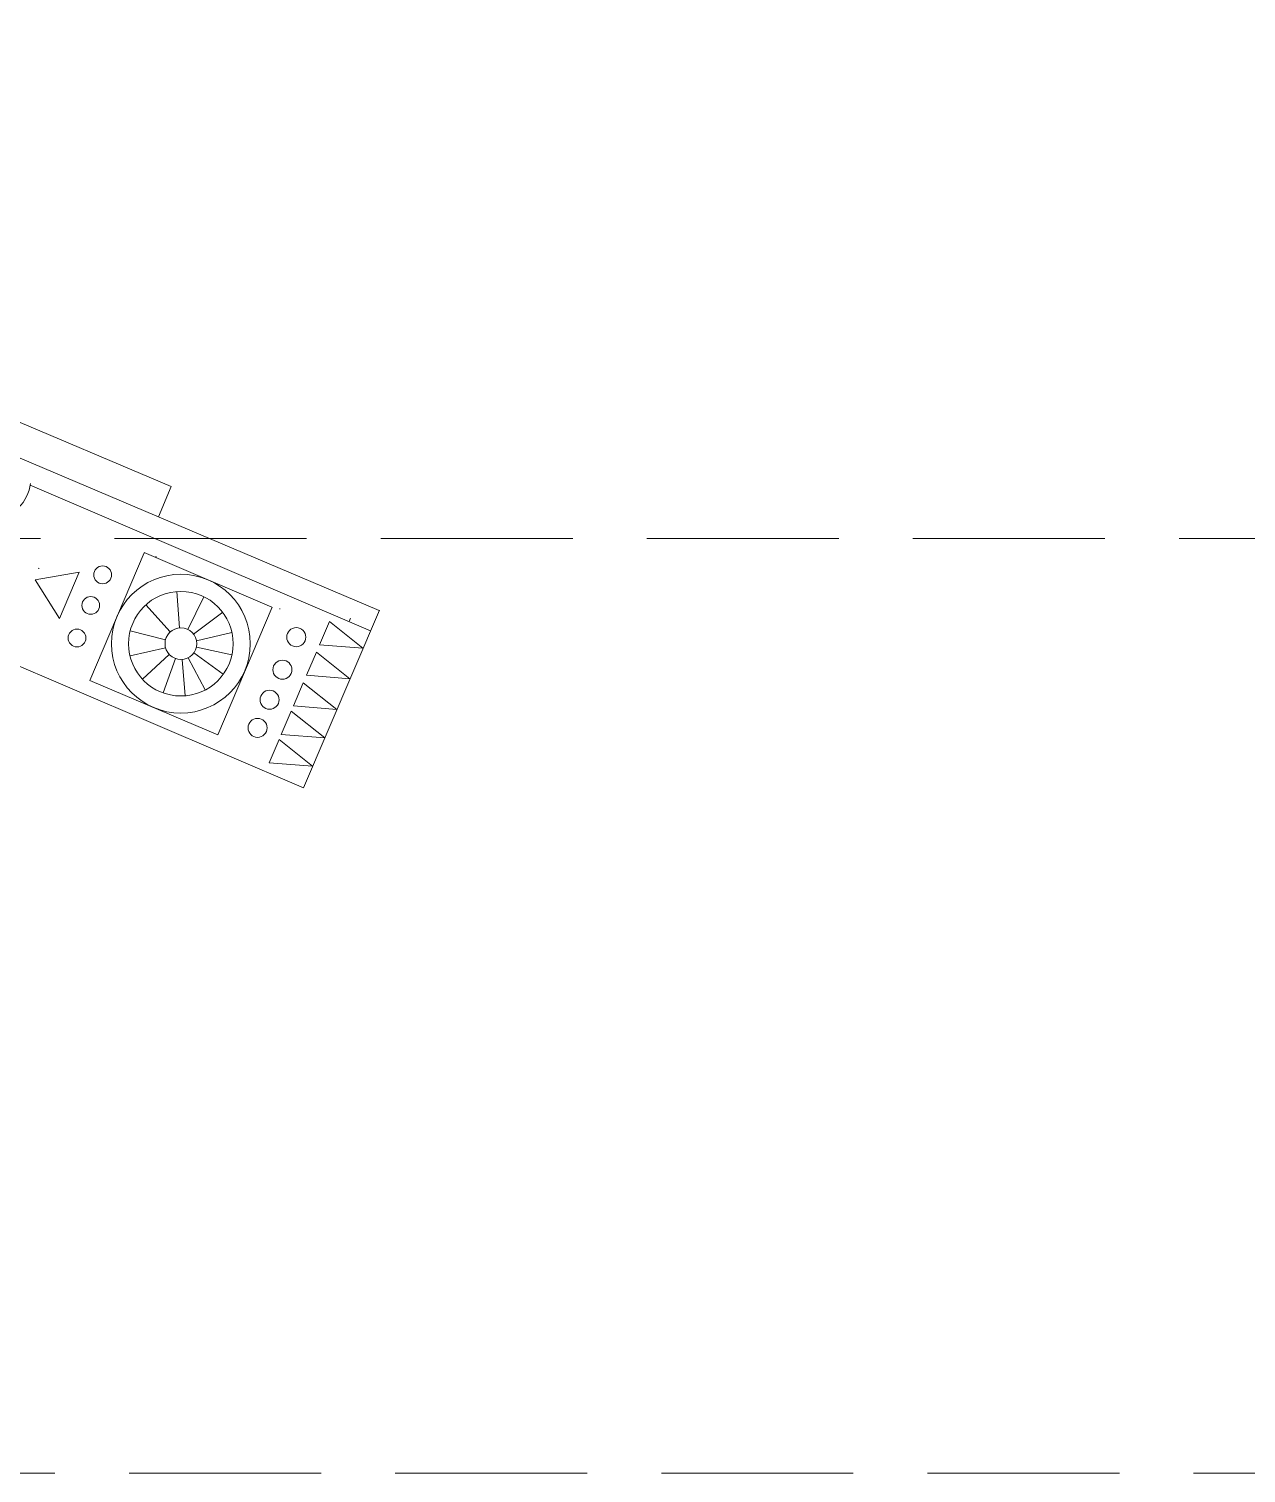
# Model space of a CAD drawing. Header units: millimetres. Extents: x 2399 to 111977, y 1313 to 59551.
# Drawn here: x 21645 to 23434, y 32909 to 35031 of the extents above; entities that cross this region are included whole.
import ezdxf

# ---------------------------------------------------------------- set-up
doc = ezdxf.new("R2010")
doc.units = ezdxf.units.MM
doc.linetypes.add('Невидимая', pattern=[391.222223, 282.222223, -109])
doc.layers.add('hatch1', color=7, linetype='Continuous', lineweight=20, true_color=0x6a6a6a)
doc.layers.add('main line', color=7, linetype='Continuous', lineweight=13)

msp = doc.modelspace()

# ---------------------------------------------------------------- linework, layer by layer
at = {"layer": 'hatch1', "color": 251, "linetype": 'Continuous', "lineweight": 20, "true_color": 0x6a6a6a}
for p, q in [((22147.4701, 34146.5162), (21646.9479, 34360.3329)), ((21814.7143, 34261.2017), (21734.7578, 34073.5786)), ((22002.2195, 34181.2954), (21814.3548, 34261.3549)), ((21719.1958, 34232.7173), (21690.0139, 34164.4057)), ((21690.0139, 34164.4057), (21654.2759, 34221.2153)), ((21862.3141, 34204.0485), (21866.6105, 34150.7003)), ((21878.7145, 34148.4101), (21902.2038, 34196.5011)), ((21816.9206, 34184.4268), (21852.8364, 34144.7463)), ((21887.1343, 34141.4491), (21929.9518, 34173.5606)), ((21922.6225, 33993.5191), (22002.579, 34181.1422)), ((22160.2815, 34176.5063), (22048.8066, 33915.5554)), ((21794.0116, 34146.3783), (21845.885, 34133.201)), ((22086.8544, 34160.1359), (22072.2643, 34125.982)), ((22086.8544, 34160.1359), (22136.2127, 34120.7917)), ((21891.3775, 34131.8626), (21943.5444, 34143.8731)), ((22136.2127, 34120.7917), (22072.2643, 34125.982)), ((21793.7999, 34109.3972), (21845.9668, 34121.4076)), ((21851.3284, 34111.6706), (21811.9508, 34075.423)), ((21860.5282, 34105.5447), (21842.2693, 34055.2347)), ((21870.3537, 34104.2212), (21874.6501, 34050.8731)), ((21879.3138, 34106.8149), (21904.1789, 34059.4206)), ((21887.3749, 34113.7992), (21930.745, 34082.438)), ((21891.2508, 34122.4445), (21943.5183, 34110.9291)), ((22067.6426, 34115.1632), (22053.0525, 34081.0092)), ((22067.6426, 34115.1632), (22117.0009, 34075.8189)), ((21734.7467, 34073.5833), (21922.6114, 33993.5238)), ((22048.4308, 34070.1904), (22033.8407, 34036.0364)), ((22048.4308, 34070.1904), (22097.7891, 34030.8461)), ((22117.0009, 34075.8189), (22053.0525, 34081.0092)), ((22030.588, 34028.4222), (22015.9978, 33994.2683)), ((22030.588, 34028.4222), (22079.9463, 33989.078)), ((22097.7891, 34030.8461), (22033.8407, 34036.0364)), ((22012.7451, 33986.654), (21998.155, 33952.5001)), ((22012.7451, 33986.654), (22062.1034, 33947.3098)), ((22079.9463, 33989.078), (22015.9978, 33994.2683)), ((22062.1034, 33947.3098), (21998.155, 33952.5001))]:
    msp.add_line(p, q, dxfattribs=at)
for centre, radius in [((21753.4751, 34228.6101), 13.0643), ((21868.4821, 34127.4608), 101.9943), ((21735.9562, 34183.7155), 13.0643), ((21868.4821, 34127.4608), 76.8357), ((21715.8193, 34135.7845), 13.0643), ((21868.4821, 34127.4608), 23.3148), ((22038.1645, 34137.0383), 13.9829), ((22017.7454, 34089.2392), 13.9829), ((21998.8885, 34045.0974), 13.9829), ((21981.2378, 34003.7788), 13.9829)]:
    msp.add_circle(centre, radius, dxfattribs=at)
at = {"layer": 'main line', "color": 7, "linetype": 'Continuous', "lineweight": 13}
for p, q in [((20268.7343, 35030.8496), (21854.4178, 34358.3494)), ((20268.7343, 34978.1207), (22160.0627, 34175.9942)), ((22147.4701, 34146.5162), (21646.9479, 34360.3329)), ((21835.4642, 34313.6588), (21854.4178, 34358.3494)), ((21654.2759, 34221.2153), (21719.1958, 34232.7173)), ((21514.5225, 34143.7949), (22048.8066, 33915.5554))]:
    msp.add_line(p, q, dxfattribs=at)
at = {"layer": 'main line', "color": 7, "linetype": 'Невидимая', "lineweight": 13}
for p, q in [((24791.7619, 34281.9201), (21421.684, 34281.9201)), ((24813.1068, 32908.7187), (21045.2827, 32908.7187))]:
    msp.add_line(p, q, dxfattribs=at)
at = {"layer": 'main line', "color": 7, "linetype": 'Continuous', "lineweight": 13, "flags": 128}
for points in [[(21831.4281, 34255.2326, 0.017938026), (21832.6178, 34255.105)], [(21831.4281, 34255.2326, 0.017938026), (21832.6178, 34255.105)], [(21831.4281, 34255.2326, 0.017938026), (21832.6178, 34255.105)], [(21831.4281, 34255.2326, 0.017938026), (21832.6178, 34255.105)], [(21831.4281, 34255.2326, 0.017938026), (21832.6178, 34255.105)], [(21831.4281, 34255.2326, 0.017938026), (21832.6178, 34255.105)], [(21831.4281, 34255.2326, 0.017938026), (21832.6178, 34255.105)], [(21831.4281, 34255.2326, 0.017938026), (21832.6178, 34255.105)], [(21831.4281, 34255.2326, 0.017938026), (21832.6178, 34255.105)], [(21831.4281, 34255.2326, 0.017938026), (21832.6178, 34255.105)], [(21831.4281, 34255.2326, 0.017938026), (21832.6178, 34255.105)], [(21831.4281, 34255.2326, 0.017938026), (21832.6178, 34255.105)], [(21658.8551, 34238.1955, 0.017938026), (21660.0448, 34238.0679)], [(21658.8551, 34238.1955, 0.017938026), (21660.0448, 34238.0679)], [(21658.8551, 34238.1955, 0.017938026), (21660.0448, 34238.0679)], [(21658.8551, 34238.1955, 0.017938026), (21660.0448, 34238.0679)], [(21658.8551, 34238.1955, 0.017938026), (21660.0448, 34238.0679)], [(21658.8551, 34238.1955, 0.017938026), (21660.0448, 34238.0679)], [(21658.8551, 34238.1955, 0.017938026), (21660.0448, 34238.0679)], [(21658.8551, 34238.1955, 0.017938026), (21660.0448, 34238.0679)], [(21658.8551, 34238.1955, 0.017938026), (21660.0448, 34238.0679)], [(21658.8551, 34238.1955, 0.017938026), (21660.0448, 34238.0679)], [(21658.8551, 34238.1955, 0.017938026), (21660.0448, 34238.0679)], [(21658.8551, 34238.1955, 0.017938026), (21660.0448, 34238.0679)], [(22013.25, 34178.5859, 0.017938026), (22014.4396, 34178.4583)], [(22013.25, 34178.5859, 0.017938026), (22014.4396, 34178.4583)], [(22013.25, 34178.5859, 0.017938026), (22014.4396, 34178.4583)], [(22013.25, 34178.5859, 0.017938026), (22014.4396, 34178.4583)], [(22013.25, 34178.5859, 0.017938026), (22014.4396, 34178.4583)], [(22013.25, 34178.5859, 0.017938026), (22014.4396, 34178.4583)], [(22013.25, 34178.5859, 0.017938026), (22014.4396, 34178.4583)], [(22013.25, 34178.5859, 0.017938026), (22014.4396, 34178.4583)], [(22013.25, 34178.5859, 0.017938026), (22014.4396, 34178.4583)], [(22013.25, 34178.5859, 0.017938026), (22014.4396, 34178.4583)], [(22013.25, 34178.5859, 0.017938026), (22014.4396, 34178.4583)], [(22013.25, 34178.5859, 0.017938026), (22014.4396, 34178.4583)], [(22117.9217, 34165.0529, -0.038813315), (22115.898, 34160.0034)], [(22117.9217, 34165.0529, -0.038813315), (22115.898, 34160.0034)]]:
    msp.add_lwpolyline(points, format="xyb", dxfattribs=at)
at = {"layer": 'main line', "color": 7, "linetype": 'Continuous', "lineweight": 13}
msp.add_arc((21588.0121, 34369.9984), 59.7232, 198.9265624, 353.251655, dxfattribs=at)

doc.saveas('drawing.dxf')
